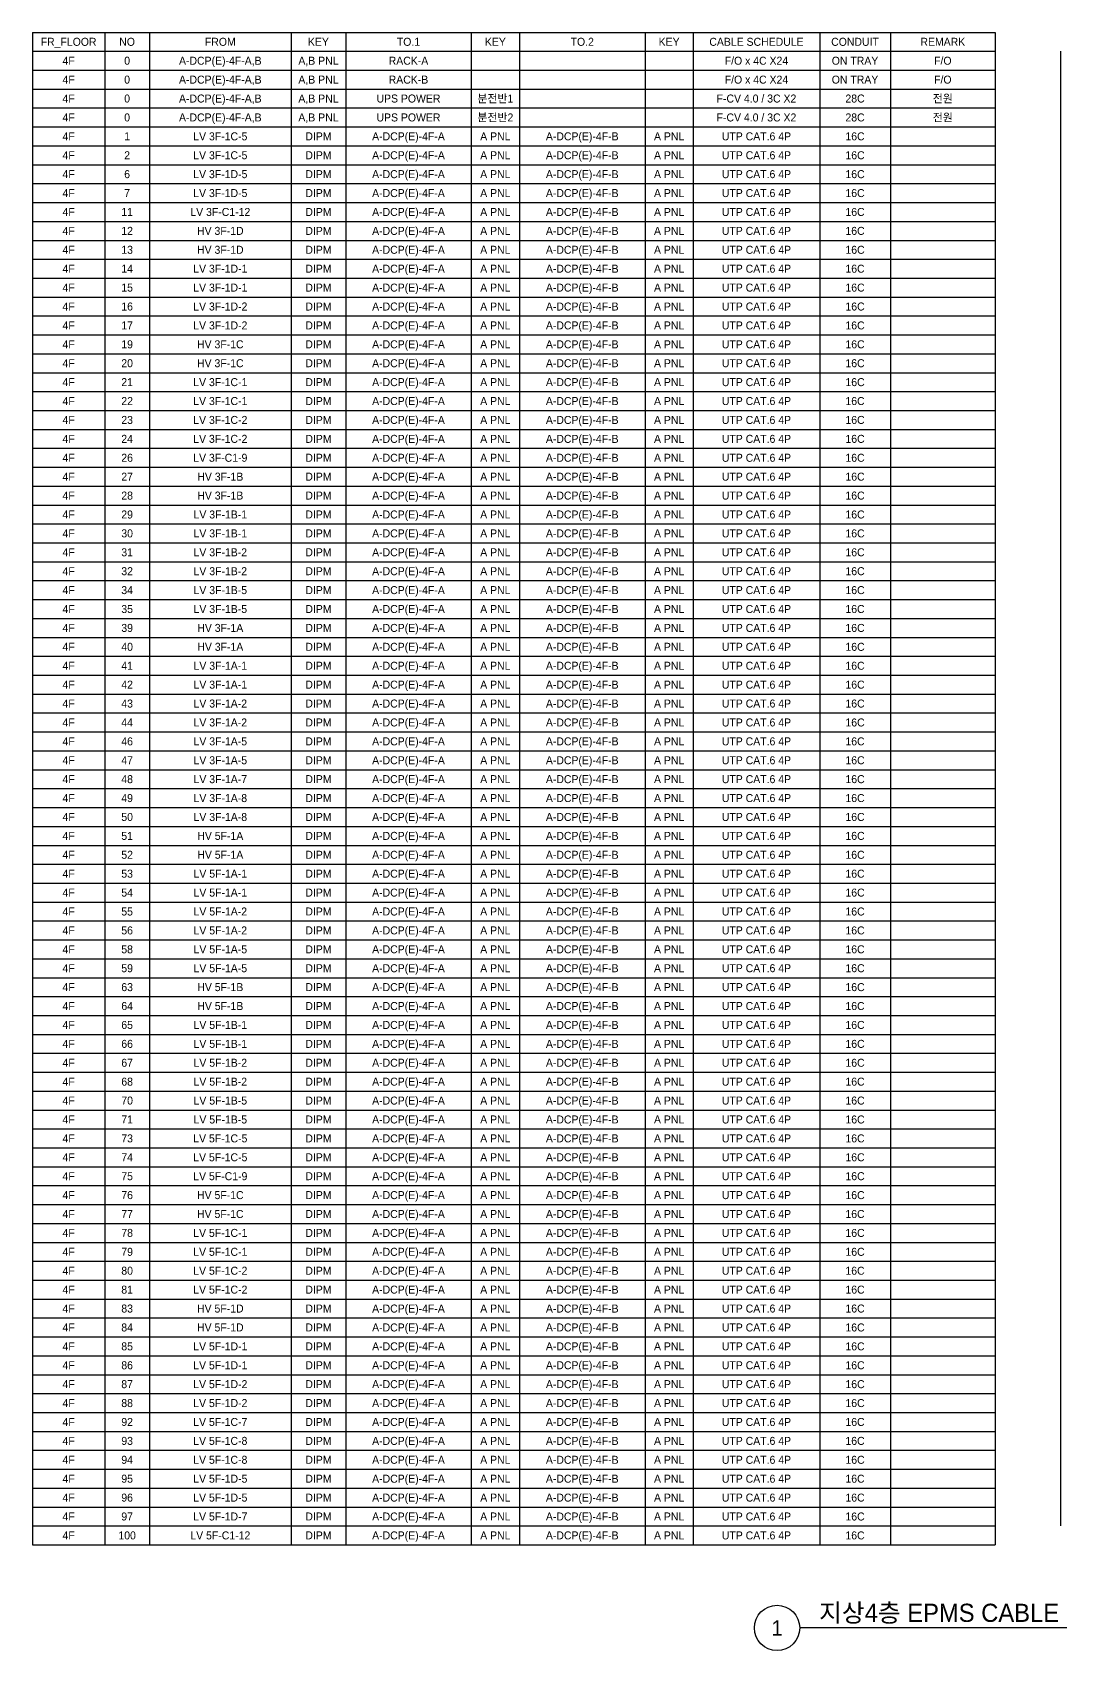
# Model space of a CAD drawing. Header units: millimetres. Extents: x 89450 to 753248, y -530175 to 1209785.
# Drawn here: x 386107 to 437065, y 360825 to 441025 of the extents above; entities that cross this region are included whole.
import ezdxf
from ezdxf.enums import TextEntityAlignment as Align

# ---------------------------------------------------------------- set-up
doc = ezdxf.new("R2010")
doc.units = ezdxf.units.MM
doc.header["$LTSCALE"] = 150
for name, color, linetype in [('-----29 Cable Schedule', 1, 'Continuous'), ('-----30 Text', 2, 'Continuous'), ('-----41 Drawing Title', 2, 'Continuous')]:
    doc.layers.add(name, color=color, linetype=linetype)
doc.styles.add('ELEC', font='')
doc.styles.get('ELEC').set_extended_font_data('Dotum')

msp = doc.modelspace()

# ---------------------------------------------------------------- linework, layer by layer
at = {"layer": '-----29 Cable Schedule'}
for p, q in [((386107, 441025), (386107, 440088)), ((386107, 441025), (433826, 441025)), ((389698, 441025), (389698, 440088)), ((391907, 441025), (391907, 440088)), ((398934, 441025), (398934, 440088)), ((401634, 441025), (401634, 440088)), ((407858, 441025), (407858, 440088)), ((410245, 441025), (410245, 440088)), ((416469, 441025), (416469, 440088)), ((418856, 441025), (418856, 440088)), ((425125, 441025), (425125, 440088)), ((428628, 441025), (428628, 440088)), ((433826, 441025), (433826, 440088)), ((386107, 440088), (386107, 406357)), ((386107, 440088), (433826, 440088)), ((386107, 440088), (433826, 440088)), ((389698, 440088), (389698, 406357)), ((389698, 440088), (389698, 406357)), ((391907, 440088), (391907, 406357)), ((391907, 440088), (391907, 406357)), ((398934, 440088), (398934, 406357)), ((398934, 440088), (398934, 406357)), ((401634, 440088), (401634, 406357)), ((401634, 440088), (401634, 406357)), ((407858, 440088), (407858, 406357)), ((407858, 440088), (407858, 406357)), ((410245, 440088), (410245, 406357)), ((410245, 440088), (410245, 406357)), ((416469, 440088), (416469, 406357)), ((416469, 440088), (416469, 406357)), ((418856, 440088), (418856, 406357)), ((418856, 440088), (418856, 406357)), ((425125, 440088), (425125, 406357)), ((425125, 440088), (425125, 406357)), ((428628, 440088), (428628, 406357)), ((428628, 440088), (428628, 406357)), ((433826, 440088), (433826, 406357)), ((433826, 440088), (433826, 406357)), ((437065, 440088), (437065, 406357)), ((386107, 439151), (433826, 439151)), ((386107, 438214), (433826, 438214)), ((386107, 437277), (433826, 437277)), ((386107, 436340), (433826, 436340)), ((386107, 435403), (433826, 435403)), ((386107, 434466), (433826, 434466)), ((386107, 433529), (433826, 433529)), ((386107, 432592), (433826, 432592)), ((386107, 431655), (433826, 431655)), ((386107, 430718), (433826, 430718)), ((386107, 429781), (433826, 429781)), ((386107, 428844), (433826, 428844)), ((386107, 427907), (433826, 427907)), ((386107, 426970), (433826, 426970)), ((386107, 426033), (433826, 426033)), ((386107, 425096), (433826, 425096)), ((386107, 424159), (433826, 424159)), ((386107, 423223), (433826, 423223)), ((386107, 422286), (433826, 422286)), ((386107, 421349), (433826, 421349)), ((386107, 420412), (433826, 420412)), ((386107, 419475), (433826, 419475)), ((386107, 418538), (433826, 418538)), ((386107, 417601), (433826, 417601)), ((386107, 416664), (433826, 416664)), ((386107, 415727), (433826, 415727)), ((386107, 414790), (433826, 414790)), ((386107, 413853), (433826, 413853)), ((386107, 412916), (433826, 412916)), ((386107, 411979), (433826, 411979)), ((386107, 411042), (433826, 411042)), ((386107, 410105), (433826, 410105)), ((386107, 409168), (433826, 409168)), ((386107, 408231), (433826, 408231)), ((386107, 407294), (433826, 407294)), ((386107, 406357), (433826, 406357)), ((386107, 406357), (386107, 366067)), ((386107, 406357), (433826, 406357)), ((389698, 406357), (389698, 366067)), ((389698, 406357), (389698, 366067)), ((391907, 406357), (391907, 366067)), ((391907, 406357), (391907, 366067)), ((398934, 406357), (398934, 366067)), ((398934, 406357), (398934, 366067)), ((401634, 406357), (401634, 366067)), ((401634, 406357), (401634, 366067)), ((407858, 406357), (407858, 366067)), ((407858, 406357), (407858, 366067)), ((410245, 406357), (410245, 366067)), ((410245, 406357), (410245, 366067)), ((416469, 406357), (416469, 366067)), ((416469, 406357), (416469, 366067)), ((418856, 406357), (418856, 366067)), ((418856, 406357), (418856, 366067)), ((425125, 406357), (425125, 366067)), ((425125, 406357), (425125, 366067)), ((428628, 406357), (428628, 366067)), ((428628, 406357), (428628, 366067)), ((433826, 406357), (433826, 366067)), ((433826, 406357), (433826, 366067)), ((437065, 406357), (437065, 367004)), ((386107, 405420), (433826, 405420)), ((386107, 404483), (433826, 404483)), ((386107, 403546), (433826, 403546)), ((386107, 402609), (433826, 402609)), ((386107, 401672), (433826, 401672)), ((386107, 400735), (433826, 400735)), ((386107, 399798), (433826, 399798)), ((386107, 398861), (433826, 398861)), ((386107, 397924), (433826, 397924)), ((386107, 396987), (433826, 396987)), ((386107, 396050), (433826, 396050)), ((386107, 395113), (433826, 395113)), ((386107, 394176), (433826, 394176)), ((386107, 393239), (433826, 393239)), ((386107, 392302), (433826, 392302)), ((386107, 391365), (433826, 391365)), ((386107, 390428), (433826, 390428)), ((386107, 389491), (433826, 389491)), ((386107, 388554), (433826, 388554)), ((386107, 387617), (433826, 387617)), ((386107, 386680), (433826, 386680)), ((386107, 385744), (433826, 385744)), ((386107, 384807), (433826, 384807)), ((386107, 383870), (433826, 383870)), ((386107, 382933), (433826, 382933)), ((386107, 381996), (433826, 381996)), ((386107, 381059), (433826, 381059)), ((386107, 380122), (433826, 380122)), ((386107, 379185), (433826, 379185)), ((386107, 378248), (433826, 378248)), ((386107, 377311), (433826, 377311)), ((386107, 376374), (433826, 376374)), ((386107, 375437), (433826, 375437)), ((386107, 374500), (433826, 374500)), ((386107, 373563), (433826, 373563)), ((386107, 372626), (433826, 372626)), ((386107, 371689), (433826, 371689)), ((386107, 370752), (433826, 370752)), ((386107, 369815), (433826, 369815)), ((386107, 368878), (433826, 368878)), ((386107, 367941), (433826, 367941)), ((386107, 367004), (433826, 367004)), ((386107, 366067), (433826, 366067))]:
    msp.add_line(p, q, dxfattribs=at)
at = {"layer": '-----41 Drawing Title', "color": 7}
msp.add_line((447064, 361950), (424136, 361950), dxfattribs=at)
msp.add_circle((423011, 361950), 1125, dxfattribs=at)

# ---------------------------------------------------------------- texts
at = {"layer": '-----30 Text', "style": 'ELEC'}
for s, height, p in [('FR_FLOOR', 396.6, (387903, 440557)), ('NO', 396.6, (390803, 440557)), ('FROM', 396.6, (395421, 440557)), ('KEY', 396.6, (400284, 440557)), ('TO.1', 396.6, (404746, 440557)), ('KEY', 396.6, (409051, 440557)), ('TO.2', 396.6, (413357, 440557)), ('KEY', 396.6, (417663, 440557)), ('CABLE SCHEDULE', 396.6, (421991, 440557)), ('CONDUIT', 396.6, (426876, 440557)), ('REMARK', 396.6, (431227, 440557)), ('4F', 396.6, (387903, 439620)), ('0', 397, (390803, 439620)), ('A-DCP(E)-4F-A,B', 396.6, (395421, 439620)), ('A,B PNL', 396.6, (400284, 439620)), ('RACK-A', 396.6, (404746, 439620)), ('F/O x 4C X24', 396.6, (421991, 439620)), ('ON TRAY', 396.6, (426876, 439620)), ('F/O', 396.6, (431227, 439620)), ('4F', 396.6, (387903, 438683)), ('0', 397, (390803, 438683)), ('A-DCP(E)-4F-A,B', 396.6, (395421, 438683)), ('A,B PNL', 396.6, (400284, 438683)), ('RACK-B', 396.6, (404746, 438683)), ('F/O x 4C X24', 396.6, (421991, 438683)), ('ON TRAY', 396.6, (426876, 438683)), ('F/O', 396.6, (431227, 438683)), ('4F', 396.6, (387903, 437746)), ('0', 397, (390803, 437746)), ('A-DCP(E)-4F-A,B', 396.6, (395421, 437746)), ('A,B PNL', 396.6, (400284, 437746)), ('UPS POWER', 396.6, (404746, 437746)), ('분전반1', 396.6, (409051, 437746)), ('F-CV 4.0 / 3C X2', 396.6, (421991, 437746)), ('28C', 396.6, (426876, 437746)), ('전원', 396.6, (431227, 437746)), ('4F', 396.6, (387903, 436809)), ('0', 397, (390803, 436809)), ('A-DCP(E)-4F-A,B', 396.6, (395421, 436809)), ('A,B PNL', 396.6, (400284, 436809)), ('UPS POWER', 396.6, (404746, 436809)), ('분전반2', 396.6, (409051, 436809)), ('F-CV 4.0 / 3C X2', 396.6, (421991, 436809)), ('28C', 396.6, (426876, 436809)), ('전원', 396.6, (431227, 436809)), ('4F', 396.6, (387903, 435872)), ('1', 397, (390803, 435872)), ('LV 3F-1C-5', 396.6, (395421, 435872)), ('DIPM', 396.6, (400284, 435872)), ('A-DCP(E)-4F-A', 396.6, (404746, 435872)), ('A PNL', 396.6, (409051, 435872)), ('A-DCP(E)-4F-B', 396.6, (413357, 435872)), ('A PNL', 396.6, (417663, 435872)), ('UTP CAT.6 4P', 396.6, (421991, 435872)), ('16C', 396.6, (426876, 435872)), ('4F', 396.6, (387903, 434935)), ('2', 397, (390803, 434935)), ('LV 3F-1C-5', 396.6, (395421, 434935)), ('DIPM', 396.6, (400284, 434935)), ('A-DCP(E)-4F-A', 396.6, (404746, 434935)), ('A PNL', 396.6, (409051, 434935)), ('A-DCP(E)-4F-B', 396.6, (413357, 434935)), ('A PNL', 396.6, (417663, 434935)), ('UTP CAT.6 4P', 396.6, (421991, 434935)), ('16C', 396.6, (426876, 434935)), ('4F', 396.6, (387903, 433998)), ('6', 397, (390803, 433998)), ('LV 3F-1D-5', 396.6, (395421, 433998)), ('DIPM', 396.6, (400284, 433998)), ('A-DCP(E)-4F-A', 396.6, (404746, 433998)), ('A PNL', 396.6, (409051, 433998)), ('A-DCP(E)-4F-B', 396.6, (413357, 433998)), ('A PNL', 396.6, (417663, 433998)), ('UTP CAT.6 4P', 396.6, (421991, 433998)), ('16C', 396.6, (426876, 433998)), ('4F', 396.6, (387903, 433061)), ('7', 397, (390803, 433061)), ('LV 3F-1D-5', 396.6, (395421, 433061)), ('DIPM', 396.6, (400284, 433061)), ('A-DCP(E)-4F-A', 396.6, (404746, 433061)), ('A PNL', 396.6, (409051, 433061)), ('A-DCP(E)-4F-B', 396.6, (413357, 433061)), ('A PNL', 396.6, (417663, 433061)), ('UTP CAT.6 4P', 396.6, (421991, 433061)), ('16C', 396.6, (426876, 433061)), ('4F', 396.6, (387903, 432124)), ('11', 396.6, (390803, 432124)), ('LV 3F-C1-12', 396.6, (395421, 432124)), ('DIPM', 396.6, (400284, 432124)), ('A-DCP(E)-4F-A', 396.6, (404746, 432124)), ('A PNL', 396.6, (409051, 432124)), ('A-DCP(E)-4F-B', 396.6, (413357, 432124)), ('A PNL', 396.6, (417663, 432124)), ('UTP CAT.6 4P', 396.6, (421991, 432124)), ('16C', 396.6, (426876, 432124)), ('4F', 396.6, (387903, 431187)), ('12', 396.6, (390803, 431187)), ('HV 3F-1D', 396.6, (395421, 431187)), ('DIPM', 396.6, (400284, 431187)), ('A-DCP(E)-4F-A', 396.6, (404746, 431187)), ('A PNL', 396.6, (409051, 431187)), ('A-DCP(E)-4F-B', 396.6, (413357, 431187)), ('A PNL', 396.6, (417663, 431187)), ('UTP CAT.6 4P', 396.6, (421991, 431187)), ('16C', 396.6, (426876, 431187)), ('4F', 396.6, (387903, 430250)), ('13', 396.6, (390803, 430250)), ('HV 3F-1D', 396.6, (395421, 430250)), ('DIPM', 396.6, (400284, 430250)), ('A-DCP(E)-4F-A', 396.6, (404746, 430250)), ('A PNL', 396.6, (409051, 430250)), ('A-DCP(E)-4F-B', 396.6, (413357, 430250)), ('A PNL', 396.6, (417663, 430250)), ('UTP CAT.6 4P', 396.6, (421991, 430250)), ('16C', 396.6, (426876, 430250)), ('4F', 396.6, (387903, 429313)), ('14', 396.6, (390803, 429313)), ('LV 3F-1D-1', 396.6, (395421, 429313)), ('DIPM', 396.6, (400284, 429313)), ('A-DCP(E)-4F-A', 396.6, (404746, 429313)), ('A PNL', 396.6, (409051, 429313)), ('A-DCP(E)-4F-B', 396.6, (413357, 429313)), ('A PNL', 396.6, (417663, 429313)), ('UTP CAT.6 4P', 396.6, (421991, 429313)), ('16C', 396.6, (426876, 429313)), ('4F', 396.6, (387903, 428376)), ('15', 396.6, (390803, 428376)), ('LV 3F-1D-1', 396.6, (395421, 428376)), ('DIPM', 396.6, (400284, 428376)), ('A-DCP(E)-4F-A', 396.6, (404746, 428376)), ('A PNL', 396.6, (409051, 428376)), ('A-DCP(E)-4F-B', 396.6, (413357, 428376)), ('A PNL', 396.6, (417663, 428376)), ('UTP CAT.6 4P', 396.6, (421991, 428376)), ('16C', 396.6, (426876, 428376)), ('4F', 396.6, (387903, 427439)), ('16', 396.6, (390803, 427439)), ('LV 3F-1D-2', 396.6, (395421, 427439)), ('DIPM', 396.6, (400284, 427439)), ('A-DCP(E)-4F-A', 396.6, (404746, 427439)), ('A PNL', 396.6, (409051, 427439)), ('A-DCP(E)-4F-B', 396.6, (413357, 427439)), ('A PNL', 396.6, (417663, 427439)), ('UTP CAT.6 4P', 396.6, (421991, 427439)), ('16C', 396.6, (426876, 427439)), ('4F', 396.6, (387903, 426502)), ('17', 396.6, (390803, 426502)), ('LV 3F-1D-2', 396.6, (395421, 426502)), ('DIPM', 396.6, (400284, 426502)), ('A-DCP(E)-4F-A', 396.6, (404746, 426502)), ('A PNL', 396.6, (409051, 426502)), ('A-DCP(E)-4F-B', 396.6, (413357, 426502)), ('A PNL', 396.6, (417663, 426502)), ('UTP CAT.6 4P', 396.6, (421991, 426502)), ('16C', 396.6, (426876, 426502)), ('4F', 396.6, (387903, 425565)), ('19', 396.6, (390803, 425565)), ('HV 3F-1C', 396.6, (395421, 425565)), ('DIPM', 396.6, (400284, 425565)), ('A-DCP(E)-4F-A', 396.6, (404746, 425565)), ('A PNL', 396.6, (409051, 425565)), ('A-DCP(E)-4F-B', 396.6, (413357, 425565)), ('A PNL', 396.6, (417663, 425565)), ('UTP CAT.6 4P', 396.6, (421991, 425565)), ('16C', 396.6, (426876, 425565)), ('4F', 396.6, (387903, 424628)), ('20', 396.6, (390803, 424628)), ('HV 3F-1C', 396.6, (395421, 424628)), ('DIPM', 396.6, (400284, 424628)), ('A-DCP(E)-4F-A', 396.6, (404746, 424628)), ('A PNL', 396.6, (409051, 424628)), ('A-DCP(E)-4F-B', 396.6, (413357, 424628)), ('A PNL', 396.6, (417663, 424628)), ('UTP CAT.6 4P', 396.6, (421991, 424628)), ('16C', 396.6, (426876, 424628)), ('4F', 396.6, (387903, 423691)), ('21', 396.6, (390803, 423691)), ('LV 3F-1C-1', 396.6, (395421, 423691)), ('DIPM', 396.6, (400284, 423691)), ('A-DCP(E)-4F-A', 396.6, (404746, 423691)), ('A PNL', 396.6, (409051, 423691)), ('A-DCP(E)-4F-B', 396.6, (413357, 423691)), ('A PNL', 396.6, (417663, 423691)), ('UTP CAT.6 4P', 396.6, (421991, 423691)), ('16C', 396.6, (426876, 423691)), ('4F', 396.6, (387903, 422754)), ('22', 396.6, (390803, 422754)), ('LV 3F-1C-1', 396.6, (395421, 422754)), ('DIPM', 396.6, (400284, 422754)), ('A-DCP(E)-4F-A', 396.6, (404746, 422754)), ('A PNL', 396.6, (409051, 422754)), ('A-DCP(E)-4F-B', 396.6, (413357, 422754)), ('A PNL', 396.6, (417663, 422754)), ('UTP CAT.6 4P', 396.6, (421991, 422754)), ('16C', 396.6, (426876, 422754)), ('4F', 396.6, (387903, 421817)), ('23', 396.6, (390803, 421817)), ('LV 3F-1C-2', 396.6, (395421, 421817)), ('DIPM', 396.6, (400284, 421817)), ('A-DCP(E)-4F-A', 396.6, (404746, 421817)), ('A PNL', 396.6, (409051, 421817)), ('A-DCP(E)-4F-B', 396.6, (413357, 421817)), ('A PNL', 396.6, (417663, 421817)), ('UTP CAT.6 4P', 396.6, (421991, 421817)), ('16C', 396.6, (426876, 421817)), ('4F', 396.6, (387903, 420880)), ('24', 396.6, (390803, 420880)), ('LV 3F-1C-2', 396.6, (395421, 420880)), ('DIPM', 396.6, (400284, 420880)), ('A-DCP(E)-4F-A', 396.6, (404746, 420880)), ('A PNL', 396.6, (409051, 420880)), ('A-DCP(E)-4F-B', 396.6, (413357, 420880)), ('A PNL', 396.6, (417663, 420880)), ('UTP CAT.6 4P', 396.6, (421991, 420880)), ('16C', 396.6, (426876, 420880)), ('4F', 396.6, (387903, 419943)), ('26', 396.6, (390803, 419943)), ('LV 3F-C1-9', 396.6, (395421, 419943)), ('DIPM', 396.6, (400284, 419943)), ('A-DCP(E)-4F-A', 396.6, (404746, 419943)), ('A PNL', 396.6, (409051, 419943)), ('A-DCP(E)-4F-B', 396.6, (413357, 419943)), ('A PNL', 396.6, (417663, 419943)), ('UTP CAT.6 4P', 396.6, (421991, 419943)), ('16C', 396.6, (426876, 419943)), ('4F', 396.6, (387903, 419006)), ('27', 396.6, (390803, 419006)), ('HV 3F-1B', 396.6, (395421, 419006)), ('DIPM', 396.6, (400284, 419006)), ('A-DCP(E)-4F-A', 396.6, (404746, 419006)), ('A PNL', 396.6, (409051, 419006)), ('A-DCP(E)-4F-B', 396.6, (413357, 419006)), ('A PNL', 396.6, (417663, 419006)), ('UTP CAT.6 4P', 396.6, (421991, 419006)), ('16C', 396.6, (426876, 419006)), ('4F', 396.6, (387903, 418069)), ('28', 396.6, (390803, 418069)), ('HV 3F-1B', 396.6, (395421, 418069)), ('DIPM', 396.6, (400284, 418069)), ('A-DCP(E)-4F-A', 396.6, (404746, 418069)), ('A PNL', 396.6, (409051, 418069)), ('A-DCP(E)-4F-B', 396.6, (413357, 418069)), ('A PNL', 396.6, (417663, 418069)), ('UTP CAT.6 4P', 396.6, (421991, 418069)), ('16C', 396.6, (426876, 418069)), ('4F', 396.6, (387903, 417132)), ('29', 396.6, (390803, 417132)), ('LV 3F-1B-1', 396.6, (395421, 417132)), ('DIPM', 396.6, (400284, 417132)), ('A-DCP(E)-4F-A', 396.6, (404746, 417132)), ('A PNL', 396.6, (409051, 417132)), ('A-DCP(E)-4F-B', 396.6, (413357, 417132)), ('A PNL', 396.6, (417663, 417132)), ('UTP CAT.6 4P', 396.6, (421991, 417132)), ('16C', 396.6, (426876, 417132)), ('4F', 396.6, (387903, 416195)), ('30', 396.6, (390803, 416195)), ('LV 3F-1B-1', 396.6, (395421, 416195)), ('DIPM', 396.6, (400284, 416195)), ('A-DCP(E)-4F-A', 396.6, (404746, 416195)), ('A PNL', 396.6, (409051, 416195)), ('A-DCP(E)-4F-B', 396.6, (413357, 416195)), ('A PNL', 396.6, (417663, 416195)), ('UTP CAT.6 4P', 396.6, (421991, 416195)), ('16C', 396.6, (426876, 416195)), ('4F', 396.6, (387903, 415258)), ('31', 396.6, (390803, 415258)), ('LV 3F-1B-2', 396.6, (395421, 415258)), ('DIPM', 396.6, (400284, 415258)), ('A-DCP(E)-4F-A', 396.6, (404746, 415258)), ('A PNL', 396.6, (409051, 415258)), ('A-DCP(E)-4F-B', 396.6, (413357, 415258)), ('A PNL', 396.6, (417663, 415258)), ('UTP CAT.6 4P', 396.6, (421991, 415258)), ('16C', 396.6, (426876, 415258)), ('4F', 396.6, (387903, 414321)), ('32', 396.6, (390803, 414321)), ('LV 3F-1B-2', 396.6, (395421, 414321)), ('DIPM', 396.6, (400284, 414321)), ('A-DCP(E)-4F-A', 396.6, (404746, 414321)), ('A PNL', 396.6, (409051, 414321)), ('A-DCP(E)-4F-B', 396.6, (413357, 414321)), ('A PNL', 396.6, (417663, 414321)), ('UTP CAT.6 4P', 396.6, (421991, 414321)), ('16C', 396.6, (426876, 414321)), ('4F', 396.6, (387903, 413384)), ('34', 396.6, (390803, 413384)), ('LV 3F-1B-5', 396.6, (395421, 413384)), ('DIPM', 396.6, (400284, 413384)), ('A-DCP(E)-4F-A', 396.6, (404746, 413384)), ('A PNL', 396.6, (409051, 413384)), ('A-DCP(E)-4F-B', 396.6, (413357, 413384)), ('A PNL', 396.6, (417663, 413384)), ('UTP CAT.6 4P', 396.6, (421991, 413384)), ('16C', 396.6, (426876, 413384)), ('4F', 396.6, (387903, 412447)), ('35', 396.6, (390803, 412447)), ('LV 3F-1B-5', 396.6, (395421, 412447)), ('DIPM', 396.6, (400284, 412447)), ('A-DCP(E)-4F-A', 396.6, (404746, 412447)), ('A PNL', 396.6, (409051, 412447)), ('A-DCP(E)-4F-B', 396.6, (413357, 412447)), ('A PNL', 396.6, (417663, 412447)), ('UTP CAT.6 4P', 396.6, (421991, 412447)), ('16C', 396.6, (426876, 412447)), ('4F', 396.6, (387903, 411510)), ('39', 396.6, (390803, 411510)), ('HV 3F-1A', 396.6, (395421, 411510)), ('DIPM', 396.6, (400284, 411510)), ('A-DCP(E)-4F-A', 396.6, (404746, 411510)), ('A PNL', 396.6, (409051, 411510)), ('A-DCP(E)-4F-B', 396.6, (413357, 411510)), ('A PNL', 396.6, (417663, 411510)), ('UTP CAT.6 4P', 396.6, (421991, 411510)), ('16C', 396.6, (426876, 411510)), ('4F', 396.6, (387903, 410573)), ('40', 396.6, (390803, 410573)), ('HV 3F-1A', 396.6, (395421, 410573)), ('DIPM', 396.6, (400284, 410573)), ('A-DCP(E)-4F-A', 396.6, (404746, 410573)), ('A PNL', 396.6, (409051, 410573)), ('A-DCP(E)-4F-B', 396.6, (413357, 410573)), ('A PNL', 396.6, (417663, 410573)), ('UTP CAT.6 4P', 396.6, (421991, 410573)), ('16C', 396.6, (426876, 410573)), ('4F', 396.6, (387903, 409636)), ('41', 396.6, (390803, 409636)), ('LV 3F-1A-1', 396.6, (395421, 409636)), ('DIPM', 396.6, (400284, 409636)), ('A-DCP(E)-4F-A', 396.6, (404746, 409636)), ('A PNL', 396.6, (409051, 409636)), ('A-DCP(E)-4F-B', 396.6, (413357, 409636)), ('A PNL', 396.6, (417663, 409636)), ('UTP CAT.6 4P', 396.6, (421991, 409636)), ('16C', 396.6, (426876, 409636)), ('4F', 396.6, (387903, 408699)), ('42', 396.6, (390803, 408699)), ('LV 3F-1A-1', 396.6, (395421, 408699)), ('DIPM', 396.6, (400284, 408699)), ('A-DCP(E)-4F-A', 396.6, (404746, 408699)), ('A PNL', 396.6, (409051, 408699)), ('A-DCP(E)-4F-B', 396.6, (413357, 408699)), ('A PNL', 396.6, (417663, 408699)), ('UTP CAT.6 4P', 396.6, (421991, 408699)), ('16C', 396.6, (426876, 408699)), ('4F', 396.6, (387903, 407762)), ('43', 396.6, (390803, 407762)), ('LV 3F-1A-2', 396.6, (395421, 407762)), ('DIPM', 396.6, (400284, 407762)), ('A-DCP(E)-4F-A', 396.6, (404746, 407762)), ('A PNL', 396.6, (409051, 407762)), ('A-DCP(E)-4F-B', 396.6, (413357, 407762)), ('A PNL', 396.6, (417663, 407762)), ('UTP CAT.6 4P', 396.6, (421991, 407762)), ('16C', 396.6, (426876, 407762)), ('4F', 396.6, (387903, 406825)), ('44', 396.6, (390803, 406825)), ('LV 3F-1A-2', 396.6, (395421, 406825)), ('DIPM', 396.6, (400284, 406825)), ('A-DCP(E)-4F-A', 396.6, (404746, 406825)), ('A PNL', 396.6, (409051, 406825)), ('A-DCP(E)-4F-B', 396.6, (413357, 406825)), ('A PNL', 396.6, (417663, 406825)), ('UTP CAT.6 4P', 396.6, (421991, 406825)), ('16C', 396.6, (426876, 406825)), ('4F', 396.6, (387903, 405888)), ('46', 396.6, (390803, 405888)), ('LV 3F-1A-5', 396.6, (395421, 405888)), ('DIPM', 396.6, (400284, 405888)), ('A-DCP(E)-4F-A', 396.6, (404746, 405888)), ('A PNL', 396.6, (409051, 405888)), ('A-DCP(E)-4F-B', 396.6, (413357, 405888)), ('A PNL', 396.6, (417663, 405888)), ('UTP CAT.6 4P', 396.6, (421991, 405888)), ('16C', 396.6, (426876, 405888)), ('4F', 396.6, (387903, 404951)), ('47', 396.6, (390803, 404951)), ('LV 3F-1A-5', 396.6, (395421, 404951)), ('DIPM', 396.6, (400284, 404951)), ('A-DCP(E)-4F-A', 396.6, (404746, 404951)), ('A PNL', 396.6, (409051, 404951)), ('A-DCP(E)-4F-B', 396.6, (413357, 404951)), ('A PNL', 396.6, (417663, 404951)), ('UTP CAT.6 4P', 396.6, (421991, 404951)), ('16C', 396.6, (426876, 404951)), ('4F', 396.6, (387903, 404015)), ('48', 396.6, (390803, 404015)), ('LV 3F-1A-7', 396.6, (395421, 404015)), ('DIPM', 396.6, (400284, 404015)), ('A-DCP(E)-4F-A', 396.6, (404746, 404015)), ('A PNL', 396.6, (409051, 404015)), ('A-DCP(E)-4F-B', 396.6, (413357, 404015)), ('A PNL', 396.6, (417663, 404015)), ('UTP CAT.6 4P', 396.6, (421991, 404015)), ('16C', 396.6, (426876, 404015)), ('4F', 396.6, (387903, 403078)), ('49', 396.6, (390803, 403078)), ('LV 3F-1A-8', 396.6, (395421, 403078)), ('DIPM', 396.6, (400284, 403078)), ('A-DCP(E)-4F-A', 396.6, (404746, 403078)), ('A PNL', 396.6, (409051, 403078)), ('A-DCP(E)-4F-B', 396.6, (413357, 403078)), ('A PNL', 396.6, (417663, 403078)), ('UTP CAT.6 4P', 396.6, (421991, 403078)), ('16C', 396.6, (426876, 403078)), ('4F', 396.6, (387903, 402141)), ('50', 396.6, (390803, 402141)), ('LV 3F-1A-8', 396.6, (395421, 402141)), ('DIPM', 396.6, (400284, 402141)), ('A-DCP(E)-4F-A', 396.6, (404746, 402141)), ('A PNL', 396.6, (409051, 402141)), ('A-DCP(E)-4F-B', 396.6, (413357, 402141)), ('A PNL', 396.6, (417663, 402141)), ('UTP CAT.6 4P', 396.6, (421991, 402141)), ('16C', 396.6, (426876, 402141)), ('4F', 396.6, (387903, 401204)), ('51', 396.6, (390803, 401204)), ('HV 5F-1A', 396.6, (395421, 401204)), ('DIPM', 396.6, (400284, 401204)), ('A-DCP(E)-4F-A', 396.6, (404746, 401204)), ('A PNL', 396.6, (409051, 401204)), ('A-DCP(E)-4F-B', 396.6, (413357, 401204)), ('A PNL', 396.6, (417663, 401204)), ('UTP CAT.6 4P', 396.6, (421991, 401204)), ('16C', 396.6, (426876, 401204)), ('4F', 396.6, (387903, 400267)), ('52', 396.6, (390803, 400267)), ('HV 5F-1A', 396.6, (395421, 400267)), ('DIPM', 396.6, (400284, 400267)), ('A-DCP(E)-4F-A', 396.6, (404746, 400267)), ('A PNL', 396.6, (409051, 400267)), ('A-DCP(E)-4F-B', 396.6, (413357, 400267)), ('A PNL', 396.6, (417663, 400267)), ('UTP CAT.6 4P', 396.6, (421991, 400267)), ('16C', 396.6, (426876, 400267)), ('4F', 396.6, (387903, 399330)), ('53', 396.6, (390803, 399330)), ('LV 5F-1A-1', 396.6, (395421, 399330)), ('DIPM', 396.6, (400284, 399330)), ('A-DCP(E)-4F-A', 396.6, (404746, 399330)), ('A PNL', 396.6, (409051, 399330)), ('A-DCP(E)-4F-B', 396.6, (413357, 399330)), ('A PNL', 396.6, (417663, 399330)), ('UTP CAT.6 4P', 396.6, (421991, 399330)), ('16C', 396.6, (426876, 399330)), ('A-DCP(E)-4F-A', 396.6, (404746, 398393)), ('A-DCP(E)-4F-B', 396.6, (413357, 398393)), ('UTP CAT.6 4P', 396.6, (421991, 398393)), ('16C', 396.6, (426876, 398393)), ('4F', 396.6, (387903, 398393)), ('54', 396.6, (390803, 398393)), ('LV 5F-1A-1', 396.6, (395421, 398393)), ('DIPM', 396.6, (400284, 398393)), ('A PNL', 396.6, (409051, 398393)), ('A PNL', 396.6, (417663, 398393)), ('4F', 396.6, (387903, 397456)), ('55', 396.6, (390803, 397456)), ('LV 5F-1A-2', 396.6, (395421, 397456)), ('DIPM', 396.6, (400284, 397456)), ('A-DCP(E)-4F-A', 396.6, (404746, 397456)), ('A PNL', 396.6, (409051, 397456)), ('A-DCP(E)-4F-B', 396.6, (413357, 397456)), ('A PNL', 396.6, (417663, 397456)), ('UTP CAT.6 4P', 396.6, (421991, 397456)), ('16C', 396.6, (426876, 397456)), ('4F', 396.6, (387903, 396519)), ('56', 396.6, (390803, 396519)), ('LV 5F-1A-2', 396.6, (395421, 396519)), ('DIPM', 396.6, (400284, 396519)), ('A-DCP(E)-4F-A', 396.6, (404746, 396519)), ('A PNL', 396.6, (409051, 396519)), ('A-DCP(E)-4F-B', 396.6, (413357, 396519)), ('A PNL', 396.6, (417663, 396519)), ('UTP CAT.6 4P', 396.6, (421991, 396519)), ('16C', 396.6, (426876, 396519)), ('4F', 396.6, (387903, 395582)), ('58', 396.6, (390803, 395582)), ('LV 5F-1A-5', 396.6, (395421, 395582)), ('DIPM', 396.6, (400284, 395582)), ('A-DCP(E)-4F-A', 396.6, (404746, 395582)), ('A PNL', 396.6, (409051, 395582)), ('A-DCP(E)-4F-B', 396.6, (413357, 395582)), ('A PNL', 396.6, (417663, 395582)), ('UTP CAT.6 4P', 396.6, (421991, 395582)), ('16C', 396.6, (426876, 395582)), ('4F', 396.6, (387903, 394645)), ('59', 396.6, (390803, 394645)), ('LV 5F-1A-5', 396.6, (395421, 394645)), ('DIPM', 396.6, (400284, 394645)), ('A-DCP(E)-4F-A', 396.6, (404746, 394645)), ('A PNL', 396.6, (409051, 394645)), ('A-DCP(E)-4F-B', 396.6, (413357, 394645)), ('A PNL', 396.6, (417663, 394645)), ('UTP CAT.6 4P', 396.6, (421991, 394645)), ('16C', 396.6, (426876, 394645)), ('4F', 396.6, (387903, 393708)), ('63', 396.6, (390803, 393708)), ('HV 5F-1B', 396.6, (395421, 393708)), ('DIPM', 396.6, (400284, 393708)), ('A-DCP(E)-4F-A', 396.6, (404746, 393708)), ('A PNL', 396.6, (409051, 393708)), ('A-DCP(E)-4F-B', 396.6, (413357, 393708)), ('A PNL', 396.6, (417663, 393708)), ('UTP CAT.6 4P', 396.6, (421991, 393708)), ('16C', 396.6, (426876, 393708)), ('A-DCP(E)-4F-A', 396.6, (404746, 392771)), ('A-DCP(E)-4F-B', 396.6, (413357, 392771)), ('4F', 396.6, (387903, 392771)), ('64', 396.6, (390803, 392771)), ('HV 5F-1B', 396.6, (395421, 392771)), ('DIPM', 396.6, (400284, 392771)), ('A PNL', 396.6, (409051, 392771)), ('A PNL', 396.6, (417663, 392771)), ('UTP CAT.6 4P', 396.6, (421991, 392771)), ('16C', 396.6, (426876, 392771)), ('4F', 396.6, (387903, 391834)), ('65', 396.6, (390803, 391834)), ('LV 5F-1B-1', 396.6, (395421, 391834)), ('DIPM', 396.6, (400284, 391834)), ('A-DCP(E)-4F-A', 396.6, (404746, 391834)), ('A PNL', 396.6, (409051, 391834)), ('A-DCP(E)-4F-B', 396.6, (413357, 391834)), ('A PNL', 396.6, (417663, 391834)), ('UTP CAT.6 4P', 396.6, (421991, 391834)), ('16C', 396.6, (426876, 391834)), ('4F', 396.6, (387903, 390897)), ('66', 396.6, (390803, 390897)), ('LV 5F-1B-1', 396.6, (395421, 390897)), ('DIPM', 396.6, (400284, 390897)), ('A-DCP(E)-4F-A', 396.6, (404746, 390897)), ('A PNL', 396.6, (409051, 390897)), ('A-DCP(E)-4F-B', 396.6, (413357, 390897)), ('A PNL', 396.6, (417663, 390897)), ('UTP CAT.6 4P', 396.6, (421991, 390897)), ('16C', 396.6, (426876, 390897)), ('4F', 396.6, (387903, 389960)), ('67', 396.6, (390803, 389960)), ('LV 5F-1B-2', 396.6, (395421, 389960)), ('DIPM', 396.6, (400284, 389960)), ('A-DCP(E)-4F-A', 396.6, (404746, 389960)), ('A PNL', 396.6, (409051, 389960)), ('A-DCP(E)-4F-B', 396.6, (413357, 389960)), ('A PNL', 396.6, (417663, 389960)), ('UTP CAT.6 4P', 396.6, (421991, 389960)), ('16C', 396.6, (426876, 389960)), ('4F', 396.6, (387903, 389023)), ('68', 396.6, (390803, 389023)), ('LV 5F-1B-2', 396.6, (395421, 389023)), ('DIPM', 396.6, (400284, 389023)), ('A-DCP(E)-4F-A', 396.6, (404746, 389023)), ('A PNL', 396.6, (409051, 389023)), ('A-DCP(E)-4F-B', 396.6, (413357, 389023)), ('A PNL', 396.6, (417663, 389023)), ('UTP CAT.6 4P', 396.6, (421991, 389023)), ('16C', 396.6, (426876, 389023)), ('4F', 396.6, (387903, 388086)), ('70', 396.6, (390803, 388086)), ('LV 5F-1B-5', 396.6, (395421, 388086)), ('DIPM', 396.6, (400284, 388086)), ('A-DCP(E)-4F-A', 396.6, (404746, 388086)), ('A PNL', 396.6, (409051, 388086)), ('A-DCP(E)-4F-B', 396.6, (413357, 388086)), ('A PNL', 396.6, (417663, 388086)), ('UTP CAT.6 4P', 396.6, (421991, 388086)), ('16C', 396.6, (426876, 388086)), ('A-DCP(E)-4F-A', 396.6, (404746, 387149)), ('A-DCP(E)-4F-B', 396.6, (413357, 387149)), ('4F', 396.6, (387903, 387149)), ('71', 396.6, (390803, 387149)), ('LV 5F-1B-5', 396.6, (395421, 387149)), ('DIPM', 396.6, (400284, 387149)), ('A PNL', 396.6, (409051, 387149)), ('A PNL', 396.6, (417663, 387149)), ('UTP CAT.6 4P', 396.6, (421991, 387149)), ('16C', 396.6, (426876, 387149)), ('4F', 396.6, (387903, 386212)), ('73', 396.6, (390803, 386212)), ('LV 5F-1C-5', 396.6, (395421, 386212)), ('DIPM', 396.6, (400284, 386212)), ('A-DCP(E)-4F-A', 396.6, (404746, 386212)), ('A PNL', 396.6, (409051, 386212)), ('A-DCP(E)-4F-B', 396.6, (413357, 386212)), ('A PNL', 396.6, (417663, 386212)), ('UTP CAT.6 4P', 396.6, (421991, 386212)), ('16C', 396.6, (426876, 386212)), ('4F', 396.6, (387903, 385275)), ('74', 396.6, (390803, 385275)), ('LV 5F-1C-5', 396.6, (395421, 385275)), ('DIPM', 396.6, (400284, 385275)), ('A-DCP(E)-4F-A', 396.6, (404746, 385275)), ('A PNL', 396.6, (409051, 385275)), ('A-DCP(E)-4F-B', 396.6, (413357, 385275)), ('A PNL', 396.6, (417663, 385275)), ('UTP CAT.6 4P', 396.6, (421991, 385275)), ('16C', 396.6, (426876, 385275)), ('4F', 396.6, (387903, 384338)), ('75', 396.6, (390803, 384338)), ('LV 5F-C1-9', 396.6, (395421, 384338)), ('DIPM', 396.6, (400284, 384338)), ('A-DCP(E)-4F-A', 396.6, (404746, 384338)), ('A PNL', 396.6, (409051, 384338)), ('A-DCP(E)-4F-B', 396.6, (413357, 384338)), ('A PNL', 396.6, (417663, 384338)), ('UTP CAT.6 4P', 396.6, (421991, 384338)), ('16C', 396.6, (426876, 384338)), ('4F', 396.6, (387903, 383401)), ('76', 396.6, (390803, 383401)), ('HV 5F-1C', 396.6, (395421, 383401)), ('DIPM', 396.6, (400284, 383401)), ('A-DCP(E)-4F-A', 396.6, (404746, 383401)), ('A PNL', 396.6, (409051, 383401)), ('A-DCP(E)-4F-B', 396.6, (413357, 383401)), ('A PNL', 396.6, (417663, 383401)), ('UTP CAT.6 4P', 396.6, (421991, 383401)), ('16C', 396.6, (426876, 383401)), ('4F', 396.6, (387903, 382464)), ('77', 396.6, (390803, 382464)), ('HV 5F-1C', 396.6, (395421, 382464)), ('DIPM', 396.6, (400284, 382464)), ('A-DCP(E)-4F-A', 396.6, (404746, 382464)), ('A PNL', 396.6, (409051, 382464)), ('A-DCP(E)-4F-B', 396.6, (413357, 382464)), ('A PNL', 396.6, (417663, 382464)), ('UTP CAT.6 4P', 396.6, (421991, 382464)), ('16C', 396.6, (426876, 382464)), ('4F', 396.6, (387903, 381527)), ('78', 396.6, (390803, 381527)), ('LV 5F-1C-1', 396.6, (395421, 381527)), ('DIPM', 396.6, (400284, 381527)), ('A-DCP(E)-4F-A', 396.6, (404746, 381527)), ('A PNL', 396.6, (409051, 381527)), ('A-DCP(E)-4F-B', 396.6, (413357, 381527)), ('A PNL', 396.6, (417663, 381527)), ('UTP CAT.6 4P', 396.6, (421991, 381527)), ('16C', 396.6, (426876, 381527)), ('4F', 396.6, (387903, 380590)), ('79', 396.6, (390803, 380590)), ('LV 5F-1C-1', 396.6, (395421, 380590)), ('DIPM', 396.6, (400284, 380590)), ('A-DCP(E)-4F-A', 396.6, (404746, 380590)), ('A PNL', 396.6, (409051, 380590)), ('A-DCP(E)-4F-B', 396.6, (413357, 380590)), ('A PNL', 396.6, (417663, 380590)), ('UTP CAT.6 4P', 396.6, (421991, 380590)), ('16C', 396.6, (426876, 380590)), ('4F', 396.6, (387903, 379653)), ('80', 396.6, (390803, 379653)), ('LV 5F-1C-2', 396.6, (395421, 379653)), ('DIPM', 396.6, (400284, 379653)), ('A-DCP(E)-4F-A', 396.6, (404746, 379653)), ('A PNL', 396.6, (409051, 379653)), ('A-DCP(E)-4F-B', 396.6, (413357, 379653)), ('A PNL', 396.6, (417663, 379653)), ('UTP CAT.6 4P', 396.6, (421991, 379653)), ('16C', 396.6, (426876, 379653)), ('4F', 396.6, (387903, 378716)), ('81', 396.6, (390803, 378716)), ('LV 5F-1C-2', 396.6, (395421, 378716)), ('DIPM', 396.6, (400284, 378716)), ('A-DCP(E)-4F-A', 396.6, (404746, 378716)), ('A PNL', 396.6, (409051, 378716)), ('A-DCP(E)-4F-B', 396.6, (413357, 378716)), ('A PNL', 396.6, (417663, 378716)), ('UTP CAT.6 4P', 396.6, (421991, 378716)), ('16C', 396.6, (426876, 378716)), ('4F', 396.6, (387903, 377779)), ('83', 396.6, (390803, 377779)), ('HV 5F-1D', 396.6, (395421, 377779)), ('DIPM', 396.6, (400284, 377779)), ('A-DCP(E)-4F-A', 396.6, (404746, 377779)), ('A PNL', 396.6, (409051, 377779)), ('A-DCP(E)-4F-B', 396.6, (413357, 377779)), ('A PNL', 396.6, (417663, 377779)), ('UTP CAT.6 4P', 396.6, (421991, 377779)), ('16C', 396.6, (426876, 377779)), ('4F', 396.6, (387903, 376842)), ('84', 396.6, (390803, 376842)), ('HV 5F-1D', 396.6, (395421, 376842)), ('DIPM', 396.6, (400284, 376842)), ('A-DCP(E)-4F-A', 396.6, (404746, 376842)), ('A PNL', 396.6, (409051, 376842)), ('A-DCP(E)-4F-B', 396.6, (413357, 376842)), ('A PNL', 396.6, (417663, 376842)), ('UTP CAT.6 4P', 396.6, (421991, 376842)), ('16C', 396.6, (426876, 376842)), ('4F', 396.6, (387903, 375905)), ('85', 396.6, (390803, 375905)), ('LV 5F-1D-1', 396.6, (395421, 375905)), ('DIPM', 396.6, (400284, 375905)), ('A-DCP(E)-4F-A', 396.6, (404746, 375905)), ('A PNL', 396.6, (409051, 375905)), ('A-DCP(E)-4F-B', 396.6, (413357, 375905)), ('A PNL', 396.6, (417663, 375905)), ('UTP CAT.6 4P', 396.6, (421991, 375905)), ('16C', 396.6, (426876, 375905)), ('4F', 396.6, (387903, 374968)), ('86', 396.6, (390803, 374968)), ('LV 5F-1D-1', 396.6, (395421, 374968)), ('DIPM', 396.6, (400284, 374968)), ('A-DCP(E)-4F-A', 396.6, (404746, 374968)), ('A PNL', 396.6, (409051, 374968)), ('A-DCP(E)-4F-B', 396.6, (413357, 374968)), ('A PNL', 396.6, (417663, 374968)), ('UTP CAT.6 4P', 396.6, (421991, 374968)), ('16C', 396.6, (426876, 374968)), ('4F', 396.6, (387903, 374031)), ('87', 396.6, (390803, 374031)), ('LV 5F-1D-2', 396.6, (395421, 374031)), ('DIPM', 396.6, (400284, 374031)), ('A-DCP(E)-4F-A', 396.6, (404746, 374031)), ('A PNL', 396.6, (409051, 374031)), ('A-DCP(E)-4F-B', 396.6, (413357, 374031)), ('A PNL', 396.6, (417663, 374031)), ('UTP CAT.6 4P', 396.6, (421991, 374031)), ('16C', 396.6, (426876, 374031)), ('4F', 396.6, (387903, 373094)), ('88', 396.6, (390803, 373094)), ('LV 5F-1D-2', 396.6, (395421, 373094)), ('DIPM', 396.6, (400284, 373094)), ('A-DCP(E)-4F-A', 396.6, (404746, 373094)), ('A PNL', 396.6, (409051, 373094)), ('A-DCP(E)-4F-B', 396.6, (413357, 373094)), ('A PNL', 396.6, (417663, 373094)), ('UTP CAT.6 4P', 396.6, (421991, 373094)), ('16C', 396.6, (426876, 373094)), ('4F', 396.6, (387903, 372157)), ('92', 396.6, (390803, 372157)), ('LV 5F-1C-7', 396.6, (395421, 372157)), ('DIPM', 396.6, (400284, 372157)), ('A-DCP(E)-4F-A', 396.6, (404746, 372157)), ('A PNL', 396.6, (409051, 372157)), ('A-DCP(E)-4F-B', 396.6, (413357, 372157)), ('A PNL', 396.6, (417663, 372157)), ('UTP CAT.6 4P', 396.6, (421991, 372157)), ('16C', 396.6, (426876, 372157)), ('4F', 396.6, (387903, 371220)), ('93', 396.6, (390803, 371220)), ('LV 5F-1C-8', 396.6, (395421, 371220)), ('DIPM', 396.6, (400284, 371220)), ('A-DCP(E)-4F-A', 396.6, (404746, 371220)), ('A PNL', 396.6, (409051, 371220)), ('A-DCP(E)-4F-B', 396.6, (413357, 371220)), ('A PNL', 396.6, (417663, 371220)), ('UTP CAT.6 4P', 396.6, (421991, 371220)), ('16C', 396.6, (426876, 371220)), ('4F', 396.6, (387903, 370283)), ('94', 396.6, (390803, 370283)), ('LV 5F-1C-8', 396.6, (395421, 370283)), ('DIPM', 396.6, (400284, 370283)), ('A-DCP(E)-4F-A', 396.6, (404746, 370283)), ('A PNL', 396.6, (409051, 370283)), ('A-DCP(E)-4F-B', 396.6, (413357, 370283)), ('A PNL', 396.6, (417663, 370283)), ('UTP CAT.6 4P', 396.6, (421991, 370283)), ('16C', 396.6, (426876, 370283)), ('4F', 396.6, (387903, 369346)), ('95', 396.6, (390803, 369346)), ('LV 5F-1D-5', 396.6, (395421, 369346)), ('DIPM', 396.6, (400284, 369346)), ('A-DCP(E)-4F-A', 396.6, (404746, 369346)), ('A PNL', 396.6, (409051, 369346)), ('A-DCP(E)-4F-B', 396.6, (413357, 369346)), ('A PNL', 396.6, (417663, 369346)), ('UTP CAT.6 4P', 396.6, (421991, 369346)), ('16C', 396.6, (426876, 369346)), ('4F', 396.6, (387903, 368409)), ('96', 396.6, (390803, 368409)), ('LV 5F-1D-5', 396.6, (395421, 368409)), ('DIPM', 396.6, (400284, 368409)), ('A-DCP(E)-4F-A', 396.6, (404746, 368409)), ('A PNL', 396.6, (409051, 368409)), ('A-DCP(E)-4F-B', 396.6, (413357, 368409)), ('A PNL', 396.6, (417663, 368409)), ('UTP CAT.6 4P', 396.6, (421991, 368409)), ('16C', 396.6, (426876, 368409)), ('4F', 396.6, (387903, 367473)), ('97', 396.6, (390803, 367473)), ('LV 5F-1D-7', 396.6, (395421, 367473)), ('DIPM', 396.6, (400284, 367473)), ('A-DCP(E)-4F-A', 396.6, (404746, 367473)), ('A PNL', 396.6, (409051, 367473)), ('A-DCP(E)-4F-B', 396.6, (413357, 367473)), ('A PNL', 396.6, (417663, 367473)), ('UTP CAT.6 4P', 396.6, (421991, 367473)), ('16C', 396.6, (426876, 367473)), ('4F', 396.6, (387903, 366536)), ('100', 396.6, (390803, 366536)), ('LV 5F-C1-12', 396.6, (395421, 366536)), ('DIPM', 396.6, (400284, 366536)), ('A-DCP(E)-4F-A', 396.6, (404746, 366536)), ('A PNL', 396.6, (409051, 366536)), ('A-DCP(E)-4F-B', 396.6, (413357, 366536)), ('A PNL', 396.6, (417663, 366536)), ('UTP CAT.6 4P', 396.6, (421991, 366536)), ('16C', 396.6, (426876, 366536))]:
    msp.add_text(s, height=height, dxfattribs=at).set_placement(p, align=Align.MIDDLE_CENTER)
at = {"layer": '-----41 Drawing Title', "color": 2, "style": 'ELEC'}
msp.add_text('지상4층 EPMS CABLE SCHEDULE-1', height=900, dxfattribs=at).set_placement((425095, 362250))
at = {"layer": '-----41 Drawing Title', "color": 7, "style": 'ELEC'}
msp.add_text('1', height=750, dxfattribs=at).set_placement((423011, 361950), align=Align.MIDDLE)

doc.saveas('drawing.dxf')
